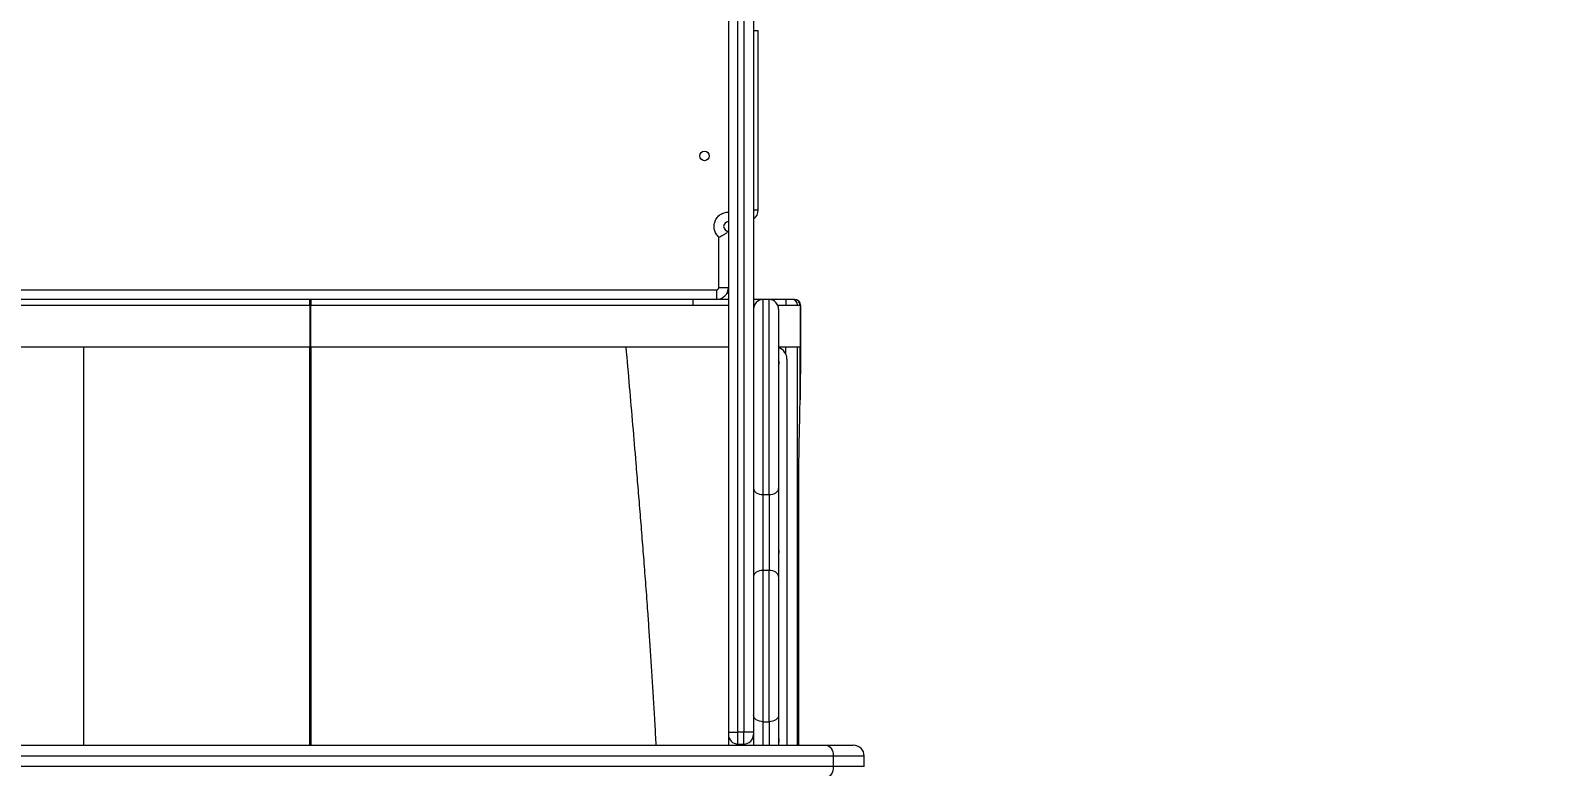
# Model space of a CAD drawing. Header units: millimetres. Extents: x -4205 to 5426, y -5663 to 3364.
# Drawn here: x -487 to 783, y -1577 to -961 of the extents above; entities that cross this region are included whole.
import ezdxf

# ---------------------------------------------------------------- set-up
doc = ezdxf.new("R2010")
doc.units = ezdxf.units.MM
for name, color, linetype in [('DIKOM_ОБЪЕКТ', 7, 'Continuous'), ('DIKOM_РАЗМЕР_ЗОНА', 7, 'Continuous'), ('DIKOM_РАЗМЕР_ОБЪЕКТА', 7, 'Continuous')]:
    doc.layers.add(name, color=color, linetype=linetype)
doc.styles.add('style1', font='arial.ttf', dxfattribs={"width": 0.8})
doc.dimstyles.new('1-50', dxfattribs={"dimtxt": 300, "dimasz": 200, "dimexe": 100, "dimexo": 0, "dimgap": 100, "dimtad": 1, "dimtxsty": 'style1', "dimcen": 200, "dimclrd": 7, "dimclre": 7, "dimclrt": 7, "dimadec": 1, "dimazin": 2, "dimtfac": 1, "dimtmove": 0, "dimatfit": 2, "dimfxl": 0, "dimlwd": 25, "dimlwe": 18, "dimarcsym": 0})

# ---------------------------------------------------------------- blocks, each defined once
blk = doc.blocks.new('*D9')
at = {"layer": 'Defpoints', "color": 0, "transparency": 16777216}
for p in [(2057.1, 1864), (4819.2, 1864), (-601.5, -2655.5)]:
    blk.add_point(p, dxfattribs=at)
at = {"layer": 'DIKOM_РАЗМЕР_ОБЪЕКТА', "color": 7, "lineweight": 18, "transparency": 16777216}
for p, q in [((2057.1, 1864), (4919.2, 1864)), ((-601.5, -2655.5), (4919.2, -2655.5))]:
    blk.add_line(p, q, dxfattribs=at)
at = {"layer": 'DIKOM_РАЗМЕР_ОБЪЕКТА', "color": 7, "lineweight": 25, "transparency": 16777216}
blk.add_line((4819.2, -2455.5), (4819.2, 1664), dxfattribs=at)
at = {"layer": 'DIKOM_РАЗМЕР_ОБЪЕКТА', "color": 7, "transparency": 16777216}
for points in [[(4785.9, 1664), (4852.6, 1664), (4819.2, 1864)], [(4785.9, -2455.5), (4852.6, -2455.5), (4819.2, -2655.5)]]:
    blk.add_solid(points, dxfattribs=at)
at = {"layer": 'DIKOM_РАЗМЕР_ОБЪЕКТА', "color": 7, "transparency": 16777216, "insert": (4566.1, -395.8), "char_height": 300, "attachment_point": 5, "rotation": 90, "style": 'style1'}
blk.add_mtext('4500', dxfattribs=at)
blk = doc.blocks.new('*D10')
at = {"layer": 'Defpoints', "color": 0, "transparency": 16777216}
for p in [(2415.1, 14.1), (-2704.9, -50.9), (2415.1, -4979.3)]:
    blk.add_point(p, dxfattribs=at)
at = {"layer": 'DIKOM_РАЗМЕР_ОБЪЕКТА', "color": 7, "lineweight": 18, "transparency": 16777216}
for p, q in [((2415.1, 14.1), (2415.1, -5079.3)), ((-2704.9, -50.9), (-2704.9, -5079.3))]:
    blk.add_line(p, q, dxfattribs=at)
at = {"layer": 'DIKOM_РАЗМЕР_ОБЪЕКТА', "color": 7, "lineweight": 25, "transparency": 16777216}
blk.add_line((-2504.9, -4979.3), (2215.1, -4979.3), dxfattribs=at)
at = {"layer": 'DIKOM_РАЗМЕР_ОБЪЕКТА', "color": 7, "transparency": 16777216}
for points in [[(-2504.9, -4946), (-2504.9, -5012.6), (-2704.9, -4979.3)], [(2215.1, -4946), (2215.1, -5012.6), (2415.1, -4979.3)]]:
    blk.add_solid(points, dxfattribs=at)
at = {"layer": 'DIKOM_РАЗМЕР_ОБЪЕКТА', "color": 7, "transparency": 16777216, "insert": (-218.1, -4726.1), "char_height": 300, "attachment_point": 5, "style": 'style1'}
blk.add_mtext('5100', dxfattribs=at)
blk = doc.blocks.new('*D11')
at = {"layer": 'Defpoints', "color": 0, "transparency": 16777216}
for p in [(2415.1, 3364), (-889.6, -4155.5), (5326.1, -4155.5)]:
    blk.add_point(p, dxfattribs=at)
at = {"layer": 'DIKOM_РАЗМЕР_ЗОНА', "color": 7, "lineweight": 18, "transparency": 16777216}
for p, q in [((2415.1, 3364), (5426.1, 3364)), ((-889.6, -4155.5), (5426.1, -4155.5))]:
    blk.add_line(p, q, dxfattribs=at)
at = {"layer": 'DIKOM_РАЗМЕР_ЗОНА', "color": 7, "lineweight": 25, "transparency": 16777216}
blk.add_line((5326.1, 3164), (5326.1, -3955.5), dxfattribs=at)
at = {"layer": 'DIKOM_РАЗМЕР_ЗОНА', "color": 7, "transparency": 16777216}
for points in [[(5292.8, 3164), (5359.4, 3164), (5326.1, 3364)], [(5292.8, -3955.5), (5359.4, -3955.5), (5326.1, -4155.5)]]:
    blk.add_solid(points, dxfattribs=at)
at = {"layer": 'DIKOM_РАЗМЕР_ЗОНА', "color": 7, "transparency": 16777216, "insert": (5072.9, -395.8), "char_height": 300, "attachment_point": 5, "rotation": 90, "style": 'style1'}
blk.add_mtext('7500', dxfattribs=at)
blk = doc.blocks.new('*D12')
at = {"layer": 'Defpoints', "color": 0, "transparency": 16777216}
for p in [(-4204.9, 38.2), (3915.1, 38.2), (3915.1, -5562.7)]:
    blk.add_point(p, dxfattribs=at)
at = {"layer": 'DIKOM_РАЗМЕР_ЗОНА', "color": 7, "lineweight": 18, "transparency": 16777216}
for p, q in [((-4204.9, 38.2), (-4204.9, -5662.7)), ((3915.1, 38.2), (3915.1, -5662.7))]:
    blk.add_line(p, q, dxfattribs=at)
at = {"layer": 'DIKOM_РАЗМЕР_ЗОНА', "color": 7, "lineweight": 25, "transparency": 16777216}
blk.add_line((-4004.9, -5562.7), (3715.1, -5562.7), dxfattribs=at)
at = {"layer": 'DIKOM_РАЗМЕР_ЗОНА', "color": 7, "transparency": 16777216}
for points in [[(-4004.9, -5529.4), (-4004.9, -5596), (-4204.9, -5562.7)], [(3715.1, -5529.4), (3715.1, -5596), (3915.1, -5562.7)]]:
    blk.add_solid(points, dxfattribs=at)
at = {"layer": 'DIKOM_РАЗМЕР_ЗОНА', "color": 7, "transparency": 16777216, "insert": (-144.9, -5309.5), "char_height": 300, "attachment_point": 5, "style": 'style1'}
blk.add_mtext('8100', dxfattribs=at)

msp = doc.modelspace()

# ---------------------------------------------------------------- linework, layer by layer
at = {"layer": 'DIKOM_ОБЪЕКТ', "color": 7, "linetype": 'Continuous', "lineweight": 15}
for p, q in [((97.141, -715.508), (97.141, -1547.852)), ((105.141, -1547.852), (105.141, -716.795)), ((110.141, -717.404), (110.141, -1547.852)), ((118.141, -718.072), (118.141, -1547.852)), ((118.141, -960.852), (122.141, -960.852)), ((122.141, -1110.852), (122.141, -960.852)), ((118.141, -1110.852), (122.141, -1110.852)), ((89.141, -1175.852), (89.141, -1133.796)), ((-592.859, -1177.852), (87.141, -1177.852)), ((87.141, -1177.852), (87.141, -1185.852)), ((89.141, -1175.852), (97.141, -1175.852)), ((97.141, -1180.852), (95.801, -1180.852)), ((-253.359, -1185.852), (-573.378, -1185.852)), ((-573.378, -1190.852), (-253.359, -1190.852)), ((-253.359, -1190.852), (-253.359, -1185.852)), ((-253.359, -1185.852), (-252.359, -1185.852)), ((-253.359, -1190.852), (-253.359, -1225.852)), ((-253.359, -1190.852), (-252.859, -1190.852)), ((-252.859, -1225.852), (-252.859, -1190.852)), ((-252.359, -1190.852), (-252.859, -1190.852)), ((-252.859, -1225.852), (-252.859, -1190.852)), ((-252.359, -1185.852), (-252.359, -1190.852)), ((67.66, -1185.852), (-252.359, -1185.852)), ((-252.359, -1190.852), (67.66, -1190.852)), ((-252.359, -1225.852), (-252.359, -1190.852)), ((67.66, -1190.852), (67.66, -1185.852)), ((145.113, -1185.852), (118.141, -1185.852)), ((118.141, -1190.852), (118.804, -1190.852)), ((126.141, -1349.145), (126.141, -1186.043)), ((131.141, -1186.043), (126.141, -1186.043)), ((131.141, -1349.145), (131.141, -1186.043)), ((138.477, -1190.852), (145.112, -1190.852)), ((152.141, -1185.852), (150.114, -1185.852)), ((152.464, -1185.852), (152.141, -1185.852)), ((155.113, -1190.852), (157.141, -1190.852)), ((157.141, -1190.852), (157.141, -1225.852)), ((157.141, -1190.852), (157.464, -1190.852)), ((157.464, -1190.852), (157.464, -1212.34)), ((-442.859, -1225.852), (-495.545, -1225.852)), ((-253.359, -1225.852), (-442.859, -1225.852)), ((-252.859, -1225.852), (-253.359, -1225.852)), ((11.605, -1225.852), (-252.359, -1225.852)), ((145.112, -1225.852), (139.141, -1225.852)), ((145.112, -1231.435), (145.112, -1225.852)), ((157.141, -1269.806), (157.141, -1225.852)), ((146.141, -1235.852), (146.141, -1558.852)), ((126.141, -1349.145), (131.141, -1349.145)), ((126.141, -1412.559), (126.141, -1349.145)), ((131.141, -1349.145), (131.141, -1412.559)), ((155.963, -1558.852), (155.963, -1365.852)), ((126.141, -1539.145), (126.141, -1412.559)), ((131.141, -1412.559), (126.141, -1412.559)), ((131.141, -1539.145), (131.141, -1412.559)), ((-253.314, -1558.852), (-253.296, -1429.315)), ((-252.859, -1429.018), (-252.859, -1558.852)), ((-252.859, -1558.852), (-252.859, -1429.078)), ((-252.298, -1429.256), (-252.316, -1558.852)), ((97.141, -1547.852), (105.141, -1547.852)), ((105.141, -1557.852), (105.141, -1547.852)), ((110.141, -1547.852), (105.141, -1547.852)), ((110.141, -1557.852), (110.141, -1547.852)), ((118.141, -1547.852), (110.141, -1547.852)), ((126.141, -1539.145), (131.141, -1539.145)), ((126.141, -1558.919), (126.141, -1539.145)), ((131.141, -1539.145), (131.141, -1558.811)), ((105.141, -1557.852), (110.141, -1557.852)), ((105.141, -1558.804), (105.141, -1557.852)), ((110.141, -1557.852), (110.141, -1558.773)), ((184.945, -1567.952), (-690.664, -1567.952)), ((184.945, -1567.952), (184.945, -1576.752)), ((210.802, -1567.952), (184.945, -1567.952)), ((210.802, -1576.752), (210.802, -1567.952)), ((184.945, -1576.752), (-690.664, -1576.752)), ((210.802, -1576.752), (184.945, -1576.752))]:
    msp.add_line(p, q, dxfattribs=at)
at = {"layer": 'DIKOM_ОБЪЕКТ', "color": 7, "linetype": 'Continuous', "lineweight": 15, "flags": 128}
for points in [[(145.113, -1185.852), (145.113, -1185.948), (145.113, -1186.233), (145.113, -1186.695), (145.113, -1187.317), (145.113, -1188.074), (145.112, -1188.939), (145.112, -1189.877), (145.112, -1190.852)], [(118.141, -1344.072), (118.294, -1345.062), (118.75, -1346.014), (119.489, -1346.891), (120.484, -1347.659), (121.696, -1348.29), (123.079, -1348.759), (124.58, -1349.048), (126.141, -1349.145)], [(131.141, -1349.145), (132.701, -1349.048), (134.202, -1348.759), (135.585, -1348.29), (136.798, -1347.659), (137.792, -1346.891), (138.532, -1346.014), (138.987, -1345.062), (139.141, -1344.072)], [(126.141, -1412.559), (124.58, -1412.657), (123.079, -1412.945), (121.696, -1413.414), (120.484, -1414.045), (119.489, -1414.814), (118.75, -1415.691), (118.294, -1416.643), (118.141, -1417.632)], [(139.141, -1417.632), (138.987, -1416.643), (138.532, -1415.691), (137.792, -1414.814), (136.798, -1414.045), (135.585, -1413.414), (134.202, -1412.945), (132.701, -1412.657), (131.141, -1412.559)], [(-253.296, -1429.315), (-253.208, -1429.306), (-253.125, -1429.289), (-253.05, -1429.266), (-252.984, -1429.236), (-252.931, -1429.201), (-252.892, -1429.163), (-252.867, -1429.121), (-252.859, -1429.078)], [(-252.298, -1429.256), (-252.404, -1429.257), (-252.508, -1429.247), (-252.605, -1429.227), (-252.691, -1429.197), (-252.762, -1429.16), (-252.815, -1429.116), (-252.848, -1429.068), (-252.859, -1429.018)], [(126.141, -1539.145), (124.58, -1539.048), (123.079, -1538.759), (121.696, -1538.29), (120.484, -1537.659), (119.489, -1536.891), (118.75, -1536.014), (118.294, -1535.062), (118.141, -1534.072)], [(139.141, -1534.072), (138.987, -1535.062), (138.532, -1536.014), (137.792, -1536.891), (136.798, -1537.659), (135.585, -1538.29), (134.202, -1538.759), (132.701, -1539.048), (131.141, -1539.145)], [(178.955, -1558.852), (180.123, -1559.027), (181.247, -1559.545), (182.283, -1560.386), (183.191, -1561.518), (183.936, -1562.896), (184.489, -1564.47), (184.83, -1566.177), (184.945, -1567.952)], [(184.945, -1576.752), (184.83, -1578.528), (184.489, -1580.235), (183.936, -1581.808), (183.191, -1583.187), (182.283, -1584.319), (181.247, -1585.16), (180.123, -1585.677), (178.955, -1585.852)]]:
    msp.add_lwpolyline(points, dxfattribs=at)
at = {"layer": 'DIKOM_ОБЪЕКТ', "color": 7, "linetype": 'Continuous', "lineweight": 15}
msp.add_circle((77.141, -1065.852), 4, dxfattribs=at)
for centre, radius, start, end in [((112.141, -1110.852), 10, 306.869898, 0), ((97.141, -1124.852), 4, 90, 270), ((87.141, -1175.852), 10, 270, 0), ((-253.359, -1186.352), 0.5, 0, 90), ((-252.359, -1186.352), 0.5, 90, 180), ((126.141, -1194.043), 8, 90, 180), ((131.141, -1194.043), 8, 0, 90), ((150.113, -1190.852), 5, 359.996633, 89.994487), ((152.141, -1190.852), 5, 359.996775, 89.994345), ((152.464, -1190.852), 5, 359.996775, 89.994686), ((136.141, -1235.852), 10, 0, 72.402332), ((135.141, -1238.852), 4.5, 332.904938, 25.490228), ((135.141, -1396.852), 4.5, 332.904938, 25.490228), ((105.141, -1549.852), 8, 180, 270), ((110.141, -1549.852), 8, 270, 0), ((135.141, -1554.852), 4.5, 332.904938, 25.490228), ((201.702, -1567.952), 9.1, 0, 90)]:
    msp.add_arc(centre, radius, start, end, dxfattribs=at)
for points, knots in [([(89.141, -1133.796), (88.33, -1132.936), (86.671, -1131.174), (85.302, -1127.718), (84.982, -1124.053), (85.768, -1120.508), (87.545, -1117.342), (90.227, -1114.824), (93.552, -1113.16), (95.963, -1112.953), (97.141, -1112.852)], [0, 0, 0, 0, 0.12211569, 0.2499979, 0.3778814, 0.50000129, 0.62211433, 0.75000001, 0.87788366, 1, 1, 1, 1]), ([(89.141, -1133.796), (90.174, -1133.316), (91.265, -1132.808), (92.346, -1132.225), (92.806, -1131.973), (93.641, -1131.496), (95.108, -1130.571), (96.326, -1129.625), (97.034, -1128.961), (97.105, -1128.889), (97.141, -1128.852)], [0, 0, 0, 0, 0.25047082, 0.26439597, 0.28984314, 0.37524867, 0.50066434, 0.74960927, 0.87491594, 1, 1, 1, 1]), ([(87.141, -1177.852), (87.392, -1177.825), (87.78, -1177.784), (88.246, -1177.535), (88.565, -1177.277), (88.823, -1176.958), (89.072, -1176.492), (89.114, -1176.104), (89.141, -1175.852)], [0, 0, 0, 0, 0.23943477, 0.36964202, 0.49998516, 0.63019026, 0.76054652, 1, 1, 1, 1]), ([(-252.859, -1190.852), (-252.859, -1190.286), (-252.859, -1189.415), (-252.859, -1188.368), (-252.859, -1187.647), (-252.859, -1187.066), (-252.859, -1186.505), (-252.859, -1186.412), (-252.859, -1186.352)], [0, 0, 0, 0, 0.23945681, 0.36835609, 0.49999748, 0.6316364, 0.76054266, 1, 1, 1, 1]), ([(-252.859, -1190.852), (-252.859, -1190.286), (-252.859, -1189.415), (-252.859, -1188.368), (-252.859, -1187.647), (-252.859, -1187.066), (-252.859, -1186.505), (-252.859, -1186.412), (-252.859, -1186.352)], [0, 0, 0, 0, 0.23945681, 0.36835609, 0.49999748, 0.6316364, 0.76054266, 1, 1, 1, 1]), ([(97.141, -1185.852), (96.941, -1185.852), (95.679, -1185.852), (92.265, -1185.852), (87.041, -1185.852), (80.98, -1185.852), (74.453, -1185.852), (69.922, -1185.852), (67.66, -1185.852)], [0, 0, 0, 0, 0.03616182, 0.22845424, 0.42182466, 0.61407384, 0.8072954, 1, 1, 1, 1]), ([(67.66, -1190.852), (69.599, -1190.852), (73.482, -1190.852), (79.081, -1190.852), (84.259, -1190.852), (88.8, -1190.852), (92.579, -1190.852), (95.328, -1190.852), (96.86, -1190.852), (97.096, -1190.852), (97.141, -1190.852)], [0, 0, 0, 0, 0.13813548, 0.27664038, 0.41444846, 0.55306054, 0.69089996, 0.82936271, 0.96758235, 1, 1, 1, 1]), ([(145.112, -1190.852), (145.759, -1190.852), (147.054, -1190.852), (148.922, -1190.852), (150.647, -1190.852), (152.163, -1190.852), (153.417, -1190.852), (154.353, -1190.852), (154.968, -1190.852), (155.064, -1190.852), (155.113, -1190.852)], [0, 0, 0, 0, 0.12481402, 0.25006763, 0.37466701, 0.49990685, 0.62444051, 0.74955476, 0.8744792, 1, 1, 1, 1]), ([(150.114, -1185.852), (150.029, -1185.852), (149.859, -1185.852), (148.698, -1185.852), (147.058, -1185.852), (145.762, -1185.852), (145.113, -1185.852)], [0, 0, 0, 0, 0.25046689, 0.50009093, 0.74990073, 1, 1, 1, 1]), ([(139.141, -1194.043), (139.141, -1194.115), (139.141, -1194.262), (139.141, -1195.461), (139.141, -1197.411), (139.141, -1200.196), (139.141, -1203.792), (139.141, -1208.162), (139.141, -1213.253), (139.141, -1218.996), (139.141, -1225.288), (139.141, -1232.031), (139.141, -1239.122), (139.141, -1246.531), (139.141, -1254.265), (139.141, -1262.344), (139.141, -1270.765), (139.141, -1279.437), (139.141, -1288.257), (139.141, -1297.085), (139.141, -1305.81), (139.141, -1314.319), (139.141, -1322.485), (139.141, -1330.207), (139.141, -1337.456), (139.141, -1341.878), (139.141, -1344.072)], [0, 0, 0, 0, 0.04020189, 0.08103622, 0.12246269, 0.16474475, 0.20727352, 0.24999983, 0.29272446, 0.33525293, 0.37753729, 0.41896152, 0.45979689, 0.49999988, 0.54020078, 0.58103598, 0.62246274, 0.66474494, 0.70727385, 0.74999999, 0.79272455, 0.83525301, 0.87753729, 0.91896134, 0.95979694, 1, 1, 1, 1]), ([(157.464, -1212.34), (157.462, -1215.755), (157.458, -1222.587), (157.429, -1232.722), (157.384, -1242.611), (157.32, -1252.15), (157.241, -1261.311), (157.174, -1266.97), (157.141, -1269.806)], [0, 0, 0, 0, 0.16697022, 0.33403225, 0.50097105, 0.66649911, 0.83291838, 1, 1, 1, 1]), ([(-442.859, -1225.852), (-442.859, -1232.925), (-442.859, -1247.144), (-442.859, -1268.564), (-442.859, -1290.135), (-442.859, -1311.78), (-442.859, -1335.675), (-442.859, -1361.714), (-442.859, -1389.736), (-442.859, -1416.407), (-442.859, -1441.652), (-442.859, -1465.429), (-442.859, -1488.643), (-442.859, -1511.219), (-442.859, -1533.124), (-442.859, -1548.825), (-442.859, -1557.343), (-442.859, -1558.852)], [0, 0, 0, 0, 0.06127064, 0.12317336, 0.1855426, 0.24824493, 0.31117558, 0.39374765, 0.4762794, 0.55852559, 0.63152608, 0.70394974, 0.77565143, 0.84649843, 0.91637555, 0.98517974, 1, 1, 1, 1]), ([(-253.296, -1429.315), (-253.298, -1423.036), (-253.303, -1410.496), (-253.307, -1391.098), (-253.312, -1371.331), (-253.316, -1351.17), (-253.321, -1330.709), (-253.327, -1310.03), (-253.334, -1289.199), (-253.343, -1268.218), (-253.352, -1247.085), (-253.357, -1232.941), (-253.359, -1225.852)], [0, 0, 0, 0, 0.10033219, 0.20038316, 0.30040339, 0.40064373, 0.50099826, 0.60085876, 0.70044131, 0.79999399, 0.89976271, 1, 1, 1, 1]), ([(-252.859, -1225.852), (-252.852, -1225.852), (-252.837, -1225.852), (-252.721, -1225.852), (-252.556, -1225.852), (-252.425, -1225.852), (-252.359, -1225.852)], [0, 0, 0, 0, 0.25000061, 0.49999926, 0.75000003, 1, 1, 1, 1]), ([(-252.859, -1225.852), (-252.859, -1232.953), (-252.859, -1247.158), (-252.859, -1268.415), (-252.859, -1289.552), (-252.859, -1310.472), (-252.859, -1329.95), (-252.859, -1348.001), (-252.859, -1364.685), (-252.859, -1381.147), (-252.859, -1397.367), (-252.859, -1413.379), (-252.859, -1423.793), (-252.859, -1429.018)], [0, 0, 0, 0, 0.10054331, 0.20112677, 0.30176128, 0.40212449, 0.50188565, 0.58466967, 0.66736924, 0.75012569, 0.83311249, 0.91626069, 1, 1, 1, 1]), ([(-252.859, -1429.078), (-252.859, -1422.796), (-252.859, -1410.233), (-252.859, -1390.795), (-252.859, -1371), (-252.859, -1350.846), (-252.859, -1330.447), (-252.859, -1309.845), (-252.859, -1289.08), (-252.859, -1268.129), (-252.859, -1247.03), (-252.859, -1232.915), (-252.859, -1225.852)], [0, 0, 0, 0, 0.10049385, 0.20097317, 0.30134313, 0.401541, 0.50178322, 0.60120416, 0.70056755, 0.80016393, 0.9000195, 1, 1, 1, 1]), ([(-252.359, -1225.852), (-252.357, -1232.97), (-252.351, -1247.196), (-252.341, -1268.487), (-252.332, -1289.645), (-252.325, -1310.584), (-252.319, -1331.219), (-252.315, -1351.519), (-252.311, -1371.491), (-252.308, -1391.122), (-252.303, -1410.455), (-252.3, -1422.976), (-252.298, -1429.256)], [0, 0, 0, 0, 0.10065992, 0.20120703, 0.30188597, 0.40219519, 0.50189488, 0.60124005, 0.70047702, 0.79984977, 0.89960558, 1, 1, 1, 1]), ([(97.141, -1225.852), (97.112, -1225.852), (96.92, -1225.852), (96.121, -1225.852), (94.735, -1225.852), (92.888, -1225.852), (90.661, -1225.852), (88.076, -1225.852), (85.175, -1225.852), (82.003, -1225.852), (78.609, -1225.852), (75.046, -1225.852), (70.139, -1225.852), (63.887, -1225.852), (56.429, -1225.852), (48.956, -1225.852), (34.016, -1225.852), (21.565, -1225.852), (11.605, -1225.852)], [0, 0, 0, 0, 0.00674477, 0.0449342, 0.08312342, 0.12131264, 0.15950197, 0.19769117, 0.23588053, 0.27406968, 0.31225902, 0.3504485, 0.38863757, 0.46500494, 0.54143276, 0.61786059, 0.69428841, 1, 1, 1, 1]), ([(36.763, -1558.852), (36.59, -1555.869), (36.06, -1546.75), (35.155, -1531.621), (34.062, -1513.636), (32.971, -1496.094), (31.897, -1479.086), (30.833, -1462.788), (29.57, -1444.893), (28.135, -1425.471), (26.514, -1404.311), (24.888, -1383.642), (23.251, -1363.261), (21.597, -1343.036), (19.601, -1319.01), (17.229, -1290.979), (14.45, -1258.653), (12.561, -1236.881), (11.605, -1225.852)], [0, 0, 0, 0, 0.02749254, 0.08405091, 0.13894176, 0.19232248, 0.24435216, 0.29405231, 0.34031647, 0.40551751, 0.4683393, 0.52978346, 0.59040817, 0.65059139, 0.71062172, 0.80527411, 0.90135471, 1, 1, 1, 1]), ([(154.997, -1225.852), (154.697, -1225.852), (154.097, -1225.852), (151.748, -1225.852), (148.662, -1225.852), (146.296, -1225.852), (145.112, -1225.852)], [0, 0, 0, 0, 0.24998831, 0.5000061, 0.74999091, 1, 1, 1, 1]), ([(157.141, -1225.852), (156.801, -1225.852), (156.27, -1225.852), (155.64, -1225.852), (155.358, -1225.852), (155.217, -1225.852), (155.165, -1225.852), (155.053, -1225.852), (154.997, -1225.852)], [0, 0, 0, 0, 0.50001376, 0.78002147, 0.90322591, 0.93549096, 0.96775005, 1, 1, 1, 1]), ([(155.065, -1558.852), (155.063, -1545.974), (155.057, -1518.433), (155.048, -1474.4), (155.039, -1426.499), (155.029, -1376.418), (155.019, -1326.055), (155.009, -1275.834), (155.001, -1242.456), (154.997, -1225.852)], [0, 0, 0, 0, 0.11602294, 0.24811222, 0.39669889, 0.54755877, 0.69929537, 0.85041626, 1, 1, 1, 1]), ([(156.642, -1296.345), (156.69, -1294.559), (156.786, -1290.987), (156.916, -1284.613), (157.037, -1277.62), (157.106, -1272.41), (157.141, -1269.806)], [0, 0, 0, 0, 0.24988866, 0.49948584, 0.74982043, 1, 1, 1, 1]), ([(155.963, -1365.852), (155.966, -1362.363), (155.97, -1355.413), (156.006, -1345.186), (156.063, -1335.305), (156.141, -1325.92), (156.24, -1317.155), (156.357, -1309.213), (156.491, -1302.107), (156.592, -1298.267), (156.642, -1296.345)], [0, 0, 0, 0, 0.1257304, 0.2504763, 0.37471176, 0.50002029, 0.62476384, 0.75005133, 0.87491804, 1, 1, 1, 1]), ([(139.141, -1344.072), (139.141, -1345.736), (139.141, -1349.103), (139.141, -1354.715), (139.141, -1360.771), (139.141, -1367.229), (139.141, -1373.974), (139.141, -1380.852), (139.141, -1387.73), (139.141, -1394.475), (139.141, -1400.933), (139.141, -1406.99), (139.141, -1412.602), (139.141, -1415.968), (139.141, -1417.632)], [0, 0, 0, 0, 0.07898697, 0.15983092, 0.24241401, 0.32757189, 0.41348413, 0.50000004, 0.58650993, 0.67242201, 0.75758606, 0.84016268, 0.92100951, 1, 1, 1, 1]), ([(139.141, -1417.632), (139.141, -1419.595), (139.141, -1423.522), (139.141, -1429.958), (139.141, -1436.782), (139.141, -1444.898), (139.141, -1454.288), (139.141, -1464.965), (139.141, -1474.945), (139.141, -1484.039), (139.141, -1492.117), (139.141, -1500.028), (139.141, -1507.63), (139.141, -1514.922), (139.141, -1521.746), (139.141, -1528.183), (139.141, -1532.109), (139.141, -1534.072)], [0, 0, 0, 0, 0.05925788, 0.11851548, 0.18046835, 0.24242547, 0.32757031, 0.4134678, 0.49996739, 0.56487426, 0.62978587, 0.69367766, 0.75757368, 0.81952663, 0.88148452, 0.94073976, 1, 1, 1, 1]), ([(139.141, -1534.072), (139.141, -1535.736), (139.141, -1539.103), (139.141, -1544.713), (139.141, -1550.778), (139.141, -1555.546), (139.141, -1558.314), (139.141, -1558.852)], [0, 0, 0, 0, 0.22688913, 0.45911242, 0.69632741, 0.94094653, 1, 1, 1, 1]), ([(97.141, -1547.852), (97.141, -1548.104), (97.141, -1548.492), (97.141, -1548.958), (97.141, -1549.276), (97.141, -1549.535), (97.141, -1549.784), (97.141, -1549.825), (97.141, -1549.852)], [0, 0, 0, 0, 0.23945458, 0.36962801, 0.50001795, 0.63020287, 0.76056412, 1, 1, 1, 1]), ([(118.141, -1547.852), (118.141, -1548.104), (118.141, -1548.492), (118.141, -1548.958), (118.141, -1549.276), (118.141, -1549.535), (118.141, -1549.784), (118.141, -1549.825), (118.141, -1549.852)], [0, 0, 0, 0, 0.23945458, 0.36962801, 0.50001795, 0.63020287, 0.76056412, 1, 1, 1, 1]), ([(-684.673, -1558.852), (-678.456, -1558.852), (-666.022, -1558.852), (-646.489, -1558.852), (-626.253, -1558.852), (-605.172, -1558.852), (-584.925, -1558.852), (-565.686, -1558.852), (-547.566, -1558.852), (-529.031, -1558.852), (-510.091, -1558.852), (-488.987, -1558.852), (-465.668, -1558.852), (-439.992, -1558.852), (-413.89, -1558.852), (-387.353, -1558.852), (-360.644, -1558.852), (-333.818, -1558.852), (-306.946, -1558.852), (-279.939, -1558.852), (-252.695, -1558.852), (-225.287, -1558.852), (-197.793, -1558.852), (-170.439, -1558.852), (-143.307, -1558.852), (-118.367, -1558.852), (-95.594, -1558.852), (-74.994, -1558.852), (-54.669, -1558.852), (-34.636, -1558.852), (-13.188, -1558.852), (9.596, -1558.852), (33.462, -1558.852), (56.706, -1558.852), (79.211, -1558.852), (100.858, -1558.852), (121.636, -1558.852), (141.478, -1558.852), (160.64, -1558.852), (172.849, -1558.852), (178.955, -1558.852)], [0, 0, 0, 0, 0.02604011, 0.05207593, 0.078684, 0.10545168, 0.1325881, 0.15414076, 0.17569912, 0.19764488, 0.21965124, 0.2416671, 0.27016412, 0.29865601, 0.32744371, 0.35630363, 0.38531561, 0.41390799, 0.44255062, 0.4712717, 0.4999999, 0.52924959, 0.55849372, 0.58765076, 0.61676349, 0.64575741, 0.66843318, 0.69111553, 0.71355812, 0.73594177, 0.75833544, 0.78635178, 0.8143633, 0.84194047, 0.86937104, 0.89646006, 0.92274936, 0.948854, 0.97442443, 1, 1, 1, 1]), ([(97.141, -1549.852), (97.141, -1549.909), (97.141, -1550.026), (97.141, -1551), (97.141, -1552.613), (97.141, -1554.895), (97.141, -1557.08), (97.141, -1558.49), (97.141, -1558.852)], [0, 0, 0, 0, 0.17216266, 0.35464301, 0.54470565, 0.73880409, 0.93290252, 1, 1, 1, 1]), ([(118.141, -1549.852), (118.141, -1549.909), (118.141, -1550.026), (118.141, -1551), (118.141, -1552.613), (118.141, -1554.895), (118.141, -1557.08), (118.141, -1558.49), (118.141, -1558.852)], [0, 0, 0, 0, 0.17216266, 0.35464301, 0.54470565, 0.73880409, 0.93290252, 1, 1, 1, 1]), ([(178.955, -1558.852), (180.601, -1558.852), (183.928, -1558.852), (188.33, -1558.852), (192.277, -1558.852), (195.631, -1558.852), (198.325, -1558.852), (200.263, -1558.852), (201.48, -1558.852), (201.625, -1558.852), (201.698, -1558.852)], [0, 0, 0, 0, 0.11873011, 0.23983869, 0.36317548, 0.48977397, 0.61732258, 0.74563153, 0.87393258, 1, 1, 1, 1])]:
    msp.add_open_spline(points, degree=3, knots=knots, dxfattribs=at)

# ---------------------------------------------------------------- dimensions: what is measured, and where the dimension line sits
at = {"layer": 'DIKOM_РАЗМЕР_ЗОНА'}
dim = msp.add_linear_dim(base=(5326.091, -4155.499), p1=(2415.141, 3363.976), p2=(-889.555, -4155.499), angle=90, text='7500', dimstyle='1-50', dxfattribs=at)
dim.commit()
dim.dimension.update_dxf_attribs({"geometry": '*D11', "text_midpoint": (5326.091, -395.761), "dimtype": 160})
dim = msp.add_linear_dim(base=(3915.141, -5562.697), p1=(-4204.859, 38.225), p2=(3915.141, 38.225), text='8100', dimstyle='1-50', dxfattribs=at)
dim.commit()
dim.dimension.update_dxf_attribs({"geometry": '*D12', "text_midpoint": (-144.859, -5562.697), "dimtype": 160})
at = {"layer": 'DIKOM_РАЗМЕР_ОБЪЕКТА'}
dim = msp.add_linear_dim(base=(4819.238, 1863.976), p1=(-601.522, -2655.499), p2=(2057.141, 1863.976), angle=90, text='4500', dimstyle='1-50', dxfattribs=at)
dim.commit()
dim.dimension.update_dxf_attribs({"geometry": '*D9', "text_midpoint": (4819.238, -395.761), "dimtype": 160})
dim = msp.add_linear_dim(base=(2415.141, -4979.308), p1=(-2704.859, -50.852), p2=(2415.141, 14.148), text='5100', dimstyle='1-50', dxfattribs=at)
dim.commit()
dim.dimension.update_dxf_attribs({"geometry": '*D10', "text_midpoint": (-218.098, -4979.308), "dimtype": 160})

doc.saveas('drawing.dxf')
